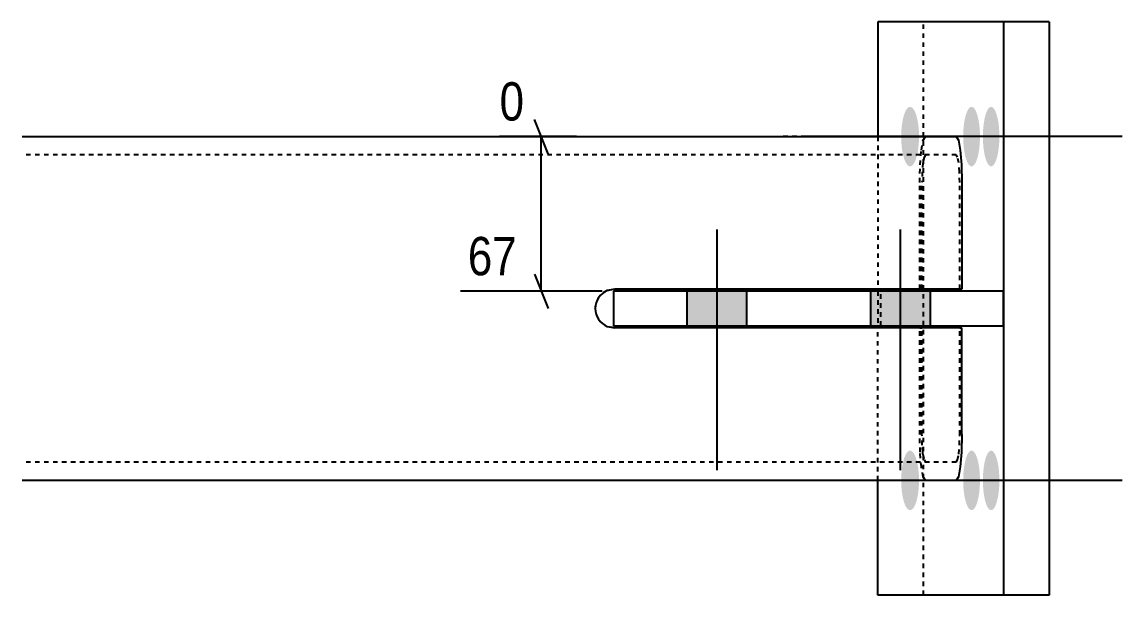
# Model space of a CAD drawing. Header units: millimetres. Extents: x 7 to 30607, y 7 to 1650.
# Drawn here: x 10345.6 to 10825.4, y 12 to 262 of the extents above; entities that cross this region are included whole.
import ezdxf

# ---------------------------------------------------------------- set-up
doc = ezdxf.new("R2010")
doc.units = ezdxf.units.MM
doc.linetypes.add('DXK_LINE_DOT2', pattern=[3.9198, 1.9599, -1.9599])
doc.layers.add('MÅLSÆTNING', color=7, linetype='Continuous')
doc.layers.add('STÅL', color=7, linetype='Continuous')
doc.styles.add('Arial Narrow', font='ARIALN.TTF', dxfattribs={"height": 0.2})

msp = doc.modelspace()

# ---------------------------------------------------------------- hatches: boundary and pattern name
at = {"layer": 'STÅL', "linetype": 'Continuous'}
for points in [[(10736.85, 212), (10736.76, 209.3), (10736.51, 206.71), (10736.1, 204.36), (10735.56, 202.34), (10734.9, 200.74), (10734.16, 199.64), (10733.36, 199.07), (10732.55, 199.07), (10731.75, 199.64), (10731.01, 200.74), (10730.35, 202.34), (10729.81, 204.36), (10729.4, 206.71), (10729.15, 209.3), (10729.06, 212), (10729.15, 214.7), (10729.4, 217.29), (10729.81, 219.64), (10730.35, 221.66), (10731.01, 223.26), (10731.75, 224.36), (10732.55, 224.93), (10733.36, 224.93), (10734.16, 224.36), (10734.9, 223.26), (10735.56, 221.66), (10736.1, 219.64), (10736.51, 217.29), (10736.76, 214.7)], [(10763.43, 212), (10763.35, 209.3), (10763.11, 206.71), (10762.73, 204.36), (10762.22, 202.34), (10761.6, 200.74), (10760.9, 199.64), (10760.15, 199.07), (10759.38, 199.07), (10758.63, 199.64), (10757.94, 200.74), (10757.32, 202.34), (10756.8, 204.36), (10756.42, 206.71), (10756.18, 209.3), (10756.1, 212), (10756.18, 214.7), (10756.42, 217.29), (10756.8, 219.64), (10757.32, 221.66), (10757.94, 223.26), (10758.63, 224.36), (10759.38, 224.93), (10760.15, 224.93), (10760.9, 224.36), (10761.6, 223.26), (10762.22, 221.66), (10762.73, 219.64), (10763.11, 217.29), (10763.35, 214.7)], [(10771.89, 212), (10771.81, 209.3), (10771.58, 206.71), (10771.2, 204.36), (10770.7, 202.34), (10770.09, 200.74), (10769.41, 199.64), (10768.67, 199.07), (10767.92, 199.07), (10767.19, 199.64), (10766.5, 200.74), (10765.89, 202.34), (10765.39, 204.36), (10765.01, 206.71), (10764.78, 209.3), (10764.7, 212), (10764.78, 214.7), (10765.01, 217.29), (10765.39, 219.64), (10765.89, 221.66), (10766.5, 223.26), (10767.19, 224.36), (10767.92, 224.93), (10768.67, 224.93), (10769.41, 224.36), (10770.09, 223.26), (10770.7, 221.66), (10771.2, 219.64), (10771.58, 217.29), (10771.81, 214.7)], [(10661.65, 144.5), (10635.65, 144.5), (10635.65, 129.5), (10661.65, 129.5)], [(10741.65, 144.5), (10715.65, 144.5), (10715.65, 129.5), (10741.65, 129.5)], [(10736.85, 62), (10736.76, 59.3), (10736.51, 56.71), (10736.1, 54.36), (10735.56, 52.34), (10734.9, 50.74), (10734.16, 49.64), (10733.36, 49.07), (10732.55, 49.07), (10731.75, 49.64), (10731.01, 50.74), (10730.35, 52.34), (10729.81, 54.36), (10729.4, 56.71), (10729.15, 59.3), (10729.06, 62), (10729.15, 64.7), (10729.4, 67.29), (10729.81, 69.64), (10730.35, 71.66), (10731.01, 73.26), (10731.75, 74.36), (10732.55, 74.93), (10733.36, 74.93), (10734.16, 74.36), (10734.9, 73.26), (10735.56, 71.66), (10736.1, 69.64), (10736.51, 67.29), (10736.76, 64.7)], [(10763.43, 62), (10763.35, 59.3), (10763.11, 56.71), (10762.73, 54.36), (10762.22, 52.34), (10761.6, 50.74), (10760.9, 49.64), (10760.15, 49.07), (10759.38, 49.07), (10758.63, 49.64), (10757.94, 50.74), (10757.32, 52.34), (10756.8, 54.36), (10756.42, 56.71), (10756.18, 59.3), (10756.1, 62), (10756.18, 64.7), (10756.42, 67.29), (10756.8, 69.64), (10757.32, 71.66), (10757.94, 73.26), (10758.63, 74.36), (10759.38, 74.93), (10760.15, 74.93), (10760.9, 74.36), (10761.6, 73.26), (10762.22, 71.66), (10762.73, 69.64), (10763.11, 67.29), (10763.35, 64.7)], [(10771.89, 62), (10771.81, 59.3), (10771.58, 56.71), (10771.2, 54.36), (10770.7, 52.34), (10770.09, 50.74), (10769.41, 49.64), (10768.67, 49.07), (10767.92, 49.07), (10767.19, 49.64), (10766.5, 50.74), (10765.89, 52.34), (10765.39, 54.36), (10765.01, 56.71), (10764.78, 59.3), (10764.7, 62), (10764.78, 64.7), (10765.01, 67.29), (10765.39, 69.64), (10765.89, 71.66), (10766.5, 73.26), (10767.19, 74.36), (10767.92, 74.93), (10768.67, 74.93), (10769.41, 74.36), (10770.09, 73.26), (10770.7, 71.66), (10771.2, 69.64), (10771.58, 67.29), (10771.81, 64.7)]]:
    msp.add_hatch(color=96, dxfattribs=at).paths.add_polyline_path(points)

# ---------------------------------------------------------------- linework, layer by layer
at = {"layer": 'MÅLSÆTNING', "color": 7, "linetype": 'Continuous'}
for p, q in [((10575.11, 204.5), (10569.11, 219.5)), ((10587.51, 212), (10553.94, 212)), ((10572.11, 144.5), (10572.11, 212)), ((10569.11, 152), (10575.11, 137)), ((10598.65, 144.5), (10536.9, 144.5))]:
    msp.add_line(p, q, dxfattribs=at)
at = {"layer": 'STÅL', "color": 2, "linetype": 'Continuous'}
for p, q in [((10718.94, 262), (10718.94, 212)), ((10773.78, 262), (10718.94, 262)), ((10793.63, 262), (10773.78, 262)), ((10773.78, 12), (10773.78, 262)), ((10793.63, 262), (10793.63, 12)), ((10345.65, 212), (10753.11, 212)), ((10753.11, 212), (10754.05, 210.48)), ((10754.05, 210.48), (10754.85, 206.14)), ((10754.85, 206.14), (10755.38, 199.65)), ((10755.38, 199.65), (10755.57, 192)), ((10755.57, 192), (10755.57, 145.5)), ((10604.15, 145.5), (10600.89, 144.85)), ((10773.65, 144.5), (10603.65, 144.5)), ((10603.65, 144.5), (10603.65, 129.5)), ((10755.57, 145.5), (10604.15, 145.5)), ((10718.94, 145.5), (10718.94, 144.5)), ((10773.65, 129.5), (10773.65, 144.5)), ((10600.89, 129.15), (10604.15, 128.5)), ((10603.65, 129.5), (10773.65, 129.5)), ((10755.57, 128.5), (10604.15, 128.5)), ((10718.94, 128.5), (10718.94, 129.5)), ((10755.57, 82), (10755.57, 128.5)), ((10755.57, 82), (10755.38, 74.35)), ((10755.38, 74.35), (10754.85, 67.86)), ((10754.85, 67.86), (10754.05, 63.52)), ((10754.05, 63.52), (10753.11, 62)), ((10753.11, 62), (10345.65, 62)), ((10718.94, 12), (10718.94, 62)), ((10793.63, 12), (10718.94, 12))]:
    msp.add_line(p, q, dxfattribs=at)
at = {"layer": 'STÅL', "color": 7, "linetype": 'DXK_LINE_DOT2'}
for p, q in [((10738.79, 12), (10738.79, 262)), ((10718.94, 212), (10718.94, 145.5)), ((10738.67, 210.48), (10739.61, 212)), ((10737.87, 206.14), (10738.67, 210.48)), ((10753.11, 204), (10345.65, 204)), ((10737.34, 199.65), (10737.87, 206.14)), ((10739.04, 203.09), (10738.57, 200.49)), ((10739.61, 204), (10739.04, 203.09)), ((10753.68, 203.09), (10753.11, 204)), ((10754.16, 200.49), (10753.68, 203.09)), ((10737.15, 192), (10737.34, 199.65)), ((10738.57, 200.49), (10738.25, 196.59)), ((10754.48, 196.59), (10754.16, 200.49)), ((10737.15, 145.5), (10737.15, 192)), ((10738.25, 196.59), (10738.13, 192)), ((10738.13, 145.5), (10738.13, 192)), ((10754.59, 192), (10754.48, 196.59)), ((10754.59, 145.5), (10754.59, 192)), ((10600.89, 144.85), (10604.15, 145.5)), ((10718.94, 144.5), (10718.94, 129.5)), ((10720.16, 129.5), (10720.16, 144.5)), ((10604.15, 128.5), (10600.89, 129.15)), ((10718.94, 62), (10718.94, 128.5)), ((10737.15, 82), (10737.15, 128.5)), ((10737.15, 128.5), (10738.13, 128.5)), ((10738.13, 82), (10738.13, 128.5)), ((10754.59, 82), (10754.59, 128.5)), ((10754.59, 128.5), (10755.57, 128.5)), ((10737.34, 74.35), (10737.15, 82)), ((10738.25, 77.41), (10738.13, 82)), ((10754.48, 77.41), (10754.59, 82)), ((10738.5, 74.35), (10738.25, 77.41)), ((10754.16, 73.51), (10754.48, 77.41)), ((10737.87, 67.86), (10737.34, 74.35)), ((10738.57, 73.51), (10738.5, 74.35)), ((10738.57, 73.51), (10739.04, 70.91)), ((10753.68, 70.91), (10754.16, 73.51)), ((10753.11, 70), (10345.65, 70)), ((10738.67, 63.52), (10737.87, 67.86)), ((10739.04, 70.91), (10739.61, 70)), ((10753.11, 70), (10753.68, 70.91)), ((10739.61, 62), (10738.67, 63.52))]:
    msp.add_line(p, q, dxfattribs=at)
at = {"layer": 'STÅL', "color": 96, "linetype": 'DXK_LINE_DOT2'}
for p, q in [((10781.5, 212), (10677.28, 212)), ((10781.5, 62), (10677.28, 62))]:
    msp.add_line(p, q, dxfattribs=at)
at = {"layer": 'STÅL', "color": 96, "linetype": 'Continuous'}
for p, q in [((10790.03, 212), (10685.81, 212)), ((10816.84, 212), (10712.62, 212)), ((10825.37, 212), (10721.15, 212)), ((10648.65, 171.5), (10648.65, 66.5)), ((10728.65, 171.5), (10728.65, 66.5)), ((10635.65, 144.5), (10635.65, 129.5)), ((10661.65, 144.5), (10661.65, 129.5)), ((10715.65, 144.5), (10715.65, 129.5)), ((10741.65, 144.5), (10741.65, 129.5)), ((10790.03, 62), (10685.81, 62)), ((10816.84, 62), (10712.62, 62)), ((10825.37, 62), (10721.15, 62))]:
    msp.add_line(p, q, dxfattribs=at)
at = {"layer": 'STÅL', "color": 2, "linetype": 'Continuous'}
msp.add_arc((10604.15, 137), 8.5, 112.5, 247.5, dxfattribs=at)
at = {"layer": 'STÅL', "color": 7, "linetype": 'DXK_LINE_DOT2'}
msp.add_arc((10604.15, 137), 8.5, 112.5, 247.5, dxfattribs=at)

# ---------------------------------------------------------------- wipeouts: each hides what was drawn before it
at = {"color": 0, "linetype": 'Continuous'}
msp.add_wipeout([(10564.92, 148), (10564.92, 172.5), (10536.59, 172.5), (10536.59, 148)], dxfattribs=at).dxf.layer = 'MÅLSÆTNING'

# ---------------------------------------------------------------- next in the draw order: texts
at = {"layer": 'MÅLSÆTNING', "color": 3, "linetype": 'Continuous', "style": 'Arial Narrow'}
msp.add_text('67', height=16.702, dxfattribs=at).set_placement((10540.09, 151.5))

# ---------------------------------------------------------------- next in the draw order: wipeouts: each hides what was drawn before it
at = {"color": 0, "linetype": 'Continuous'}
msp.add_wipeout([(10568.11, 215.5), (10568.11, 240), (10550.44, 240), (10550.44, 215.5)], dxfattribs=at).dxf.layer = 'MÅLSÆTNING'

# ---------------------------------------------------------------- next in the draw order: texts
at = {"layer": 'MÅLSÆTNING', "color": 3, "linetype": 'Continuous', "style": 'Arial Narrow'}
msp.add_text('0', height=16.7, dxfattribs=at).set_placement((10553.94, 219))

doc.saveas('drawing.dxf')
